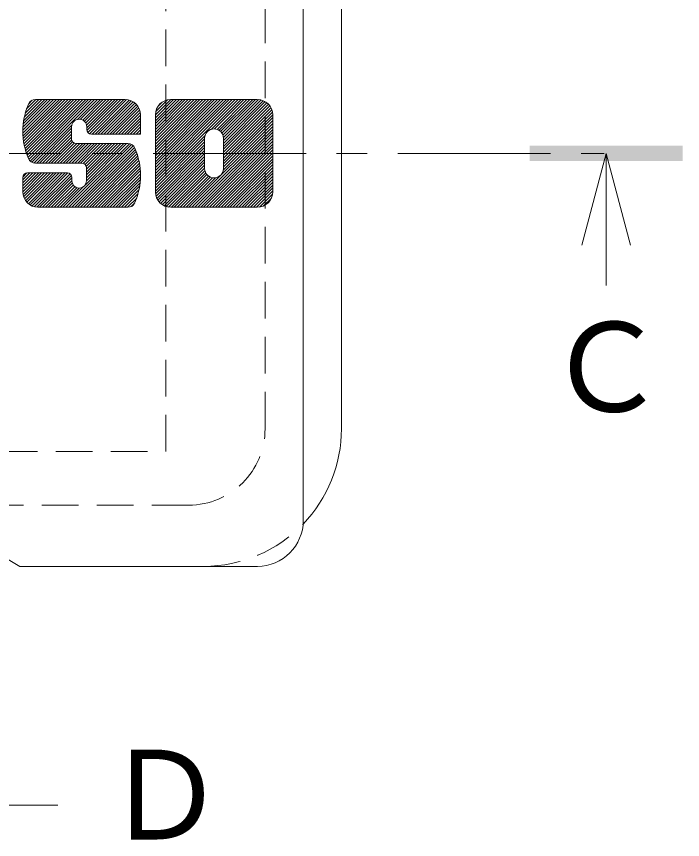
# Model space of a CAD drawing. Units: millimetres on the paper, enlarged 4 times, with parts at other scales. Extents: x -1070 to 1072, y -788 to 718.
# Drawn here: x 699.4 to 786.5, y -354.7 to -247.1 of the extents above; entities that cross this region are included whole.
import ezdxf
from ezdxf.enums import TextEntityAlignment as Align

# ---------------------------------------------------------------- set-up
doc = ezdxf.new("R2010")
doc.units = ezdxf.units.MM
doc.header["$LTSCALE"] = 4
doc.linetypes.add('CHAIN1', pattern=[8, 5, -1, 1, -1])
doc.linetypes.add('DASHED1', pattern=[1.8, 1.2, -0.6])
for name, color, linetype, lineweight in [('D-5', 7, 'Continuous', 9), ('D-7', 6, 'Continuous', 5), ('D-8', 4, 'Continuous', 9)]:
    doc.layers.add(name, color=color, linetype=linetype, lineweight=lineweight)
doc.styles.add('ＭＳ ゴシック', font='')
doc.styles.get('ＭＳ ゴシック').set_extended_font_data('MS Gothic')

msp = doc.modelspace()

# ---------------------------------------------------------------- linework, layer by layer
at = {"layer": 'D-5', "color": 4, "linetype": 'CHAIN1'}
msp.add_line((589.267, -264.98), (776.275, -264.98), dxfattribs=at)
at = {"layer": 'D-5', "color": 4}
for p, q in [((776.541, -264.98), (773.341, -276.98)), ((776.541, -264.98), (779.741, -276.98)), ((776.541, -264.98), (776.541, -282.277)), ((682.904, -350.223), (704.783, -350.223))]:
    msp.add_line(p, q, dxfattribs=at)
msp.add_solid([(766.541, -265.98), (786.541, -265.98), (766.541, -263.98), (786.541, -263.98)], dxfattribs=at)
at = {"layer": 'D-7'}
for p, q in [((736.904, -312.98), (736.904, -216.98)), ((741.904, -300.98), (741.904, -228.98)), ((700.209, -261.937), (704.214, -257.932)), ((700.211, -262.319), (704.597, -257.932)), ((700.225, -261.537), (703.83, -257.932)), ((700.227, -262.686), (704.981, -257.932)), ((700.257, -263.04), (705.364, -257.932)), ((700.261, -261.118), (703.447, -257.932)), ((700.298, -263.381), (705.748, -257.932)), ((700.32, -260.676), (703.064, -257.932)), ((700.351, -263.712), (706.131, -257.932)), ((700.407, -260.206), (702.68, -257.932)), ((700.415, -264.032), (706.515, -257.932)), ((700.488, -264.342), (706.898, -257.932)), ((700.529, -259.7), (702.297, -257.932)), ((700.57, -264.644), (707.282, -257.932)), ((700.66, -264.937), (707.665, -257.932)), ((700.699, -259.146), (701.913, -257.932)), ((700.759, -265.222), (708.049, -257.932)), ((700.865, -265.499), (708.432, -257.932)), ((700.937, -258.524), (701.44, -258.021)), ((700.983, -265.764), (708.815, -257.932)), ((701.151, -265.98), (709.199, -257.932)), ((701.371, -266.143), (709.582, -257.932)), ((713.583, -257.932), (701.855, -257.932)), ((707.366, -260.532), (709.966, -257.932)), ((707.756, -260.526), (710.349, -257.932)), ((708.041, -260.624), (710.733, -257.932)), ((708.264, -260.785), (711.116, -257.932)), ((708.433, -260.999), (711.5, -257.932)), ((708.543, -261.272), (711.883, -257.932)), ((708.571, -261.628), (712.267, -257.932)), ((708.586, -261.996), (712.65, -257.932)), ((708.715, -262.251), (713.034, -257.932)), ((708.936, -262.414), (713.417, -257.932)), ((709.27, -262.463), (713.79, -257.943)), ((709.653, -262.463), (714.113, -258.003)), ((710.037, -262.463), (714.396, -258.103)), ((710.42, -262.463), (714.647, -258.236)), ((717.55, -268.754), (728.372, -257.932)), ((717.55, -268.371), (727.989, -257.932)), ((717.55, -267.987), (727.605, -257.932)), ((717.55, -267.604), (727.222, -257.932)), ((717.55, -267.22), (726.838, -257.932)), ((717.55, -266.837), (726.455, -257.932)), ((717.55, -266.453), (726.071, -257.932)), ((717.55, -266.07), (725.688, -257.932)), ((717.55, -265.687), (725.304, -257.932)), ((717.55, -265.303), (724.921, -257.932)), ((717.55, -264.92), (724.538, -257.932)), ((717.55, -264.536), (724.154, -257.932)), ((717.55, -264.153), (723.771, -257.932)), ((717.55, -263.769), (723.387, -257.932)), ((717.55, -263.386), (723.004, -257.932)), ((717.55, -263.002), (722.62, -257.932)), ((717.55, -262.619), (722.237, -257.932)), ((717.55, -262.235), (721.853, -257.932)), ((717.55, -261.852), (721.47, -257.932)), ((717.55, -261.468), (721.086, -257.932)), ((717.55, -261.085), (720.703, -257.932)), ((717.55, -260.702), (720.319, -257.932)), ((717.55, -260.318), (719.936, -257.932)), ((717.55, -259.935), (719.552, -257.932)), ((717.599, -259.502), (719.12, -257.982)), ((717.886, -258.832), (718.449, -258.268)), ((730.891, -257.932), (719.563, -257.932)), ((724.852, -261.836), (728.756, -257.932)), ((725.292, -261.779), (729.139, -257.932)), ((725.615, -261.84), (729.523, -257.932)), ((725.876, -261.962), (729.906, -257.932)), ((726.091, -262.13), (730.289, -257.932)), ((726.263, -262.342), (730.673, -257.932)), ((726.39, -262.599), (731.05, -257.938)), ((726.457, -262.915), (731.38, -257.992)), ((726.461, -263.295), (731.667, -258.088)), ((726.461, -263.678), (731.922, -258.216)), ((710.804, -262.463), (714.87, -258.397)), ((711.187, -262.463), (715.066, -258.584)), ((711.571, -262.463), (715.237, -258.797)), ((711.954, -262.463), (715.38, -259.037)), ((712.338, -262.463), (715.493, -259.308)), ((726.461, -264.062), (732.149, -258.374)), ((726.461, -264.445), (732.349, -258.557)), ((726.461, -264.828), (732.523, -258.766)), ((726.461, -265.212), (732.67, -259.003)), ((726.461, -265.595), (732.787, -259.269)), ((712.721, -262.463), (715.569, -259.615)), ((713.104, -262.463), (715.596, -259.971)), ((713.488, -262.463), (715.596, -260.354)), ((715.596, -259.945), (715.596, -262.463)), ((717.55, -270.014), (717.55, -259.945)), ((726.461, -265.979), (732.869, -259.571)), ((726.461, -266.362), (732.904, -259.919)), ((726.461, -266.746), (732.904, -260.303)), ((732.904, -259.945), (732.904, -270.014)), ((701.652, -266.246), (706.605, -261.293)), ((706.583, -263.093), (706.583, -261.503)), ((708.571, -261.859), (708.571, -261.503)), ((713.871, -262.463), (715.596, -260.738)), ((714.255, -262.463), (715.596, -261.121)), ((714.638, -262.463), (715.596, -261.505)), ((721.946, -272.028), (732.904, -261.069)), ((722.329, -272.028), (732.904, -261.453)), ((726.445, -267.145), (732.904, -260.686)), ((702.014, -266.267), (706.583, -261.699)), ((702.398, -266.267), (706.583, -262.082)), ((702.781, -266.267), (706.583, -262.466)), ((709.174, -262.463), (715.596, -262.463)), ((715.022, -262.463), (715.596, -261.888)), ((715.405, -262.463), (715.596, -262.272)), ((722.713, -272.028), (732.904, -261.836)), ((723.096, -272.028), (732.904, -262.22)), ((723.48, -272.028), (732.904, -262.603)), ((703.165, -266.267), (706.583, -262.849)), ((703.548, -266.267), (706.596, -263.219)), ((703.932, -266.267), (706.721, -263.478)), ((704.315, -266.267), (706.939, -263.643)), ((717.55, -269.138), (724.052, -262.636)), ((717.55, -269.521), (723.993, -263.078)), ((717.55, -269.905), (723.993, -263.461)), ((723.863, -272.028), (732.904, -262.987)), ((723.993, -266.949), (723.993, -263.011)), ((724.247, -272.028), (732.904, -263.37)), ((726.461, -266.949), (726.461, -263.011)), ((704.699, -266.267), (707.269, -263.697)), ((705.082, -266.267), (707.653, -263.697)), ((705.466, -266.267), (708.036, -263.697)), ((705.84, -272.028), (714.151, -263.717)), ((705.849, -266.267), (708.419, -263.697)), ((706.224, -272.028), (714.432, -263.82)), ((706.232, -266.267), (708.803, -263.697)), ((706.607, -272.028), (714.652, -263.982)), ((706.616, -266.267), (709.186, -263.697)), ((706.991, -272.028), (714.82, -264.198)), ((706.999, -266.267), (709.57, -263.697)), ((707.187, -263.697), (713.95, -263.697)), ((707.374, -272.028), (714.939, -264.463)), ((707.383, -266.267), (709.953, -263.697)), ((707.758, -272.028), (715.045, -264.74)), ((707.766, -266.267), (710.337, -263.697)), ((708.12, -266.297), (710.72, -263.697)), ((708.341, -269.144), (713.788, -263.697)), ((708.358, -266.442), (711.104, -263.697)), ((708.505, -266.679), (711.487, -263.697)), ((708.536, -268.565), (713.404, -263.697)), ((708.536, -268.181), (713.021, -263.697)), ((708.536, -267.798), (712.638, -263.697)), ((708.536, -267.414), (712.254, -263.697)), ((708.536, -267.031), (711.871, -263.697)), ((717.566, -270.272), (723.993, -263.845)), ((717.633, -270.588), (723.993, -264.228)), ((717.739, -270.866), (723.993, -264.612)), ((724.63, -272.028), (732.904, -263.754)), ((725.014, -272.028), (732.904, -264.137)), ((725.397, -272.028), (732.904, -264.521)), ((708.141, -272.028), (715.144, -265.025)), ((708.525, -272.028), (715.234, -265.318)), ((708.908, -272.028), (715.316, -265.619)), ((717.876, -271.113), (723.993, -264.995)), ((718.04, -271.331), (723.993, -265.379)), ((718.231, -271.524), (723.993, -265.762)), ((725.78, -272.028), (732.904, -264.904)), ((726.164, -272.028), (732.904, -265.288)), ((726.547, -272.028), (732.904, -265.671)), ((707.932, -266.267), (701.855, -266.267)), ((708.536, -266.871), (708.536, -268.563)), ((709.292, -272.028), (715.389, -265.93)), ((709.675, -272.028), (715.453, -266.25)), ((710.058, -272.028), (715.506, -266.58)), ((718.448, -271.691), (723.993, -266.146)), ((718.693, -271.83), (723.993, -266.529)), ((718.968, -271.938), (723.993, -266.913)), ((726.931, -272.028), (732.904, -266.054)), ((727.314, -272.028), (732.904, -266.438)), ((727.698, -272.028), (732.904, -266.821)), ((700.208, -269.991), (702.664, -267.535)), ((700.208, -269.607), (702.28, -267.535)), ((700.208, -269.224), (701.897, -267.535)), ((700.208, -268.84), (701.513, -267.535)), ((700.208, -268.457), (701.13, -267.535)), ((700.212, -268.069), (700.742, -267.539)), ((700.236, -270.347), (703.047, -267.535)), ((700.312, -270.654), (703.431, -267.535)), ((700.425, -270.924), (703.814, -267.535)), ((700.569, -271.164), (704.197, -267.535)), ((700.739, -271.377), (704.581, -267.535)), ((700.812, -267.535), (706.013, -267.535)), ((700.936, -271.564), (704.964, -267.535)), ((701.159, -271.724), (705.348, -267.535)), ((701.41, -271.857), (705.731, -267.535)), ((701.693, -271.957), (706.107, -267.543)), ((702.016, -272.017), (706.377, -267.657)), ((702.389, -272.028), (706.551, -267.865)), ((710.442, -272.028), (715.548, -266.922)), ((710.825, -272.028), (715.578, -267.276)), ((711.209, -272.028), (715.594, -267.643)), ((719.281, -272.008), (724.032, -267.257)), ((719.645, -272.028), (724.14, -267.533)), ((720.028, -272.028), (724.297, -267.759)), ((720.412, -272.028), (724.497, -267.943)), ((728.081, -272.028), (732.904, -267.205)), ((728.465, -272.028), (732.904, -267.588)), ((728.848, -272.028), (732.904, -267.972)), ((700.208, -268.139), (700.208, -270.014)), ((702.773, -272.028), (706.617, -268.183)), ((703.156, -272.028), (706.617, -268.567)), ((703.54, -272.028), (706.675, -268.892)), ((706.617, -268.139), (706.617, -268.563)), ((711.592, -272.028), (715.595, -268.025)), ((711.976, -272.028), (715.579, -268.424)), ((712.359, -272.028), (715.543, -268.843)), ((720.795, -272.028), (724.741, -268.082)), ((721.179, -272.028), (725.039, -268.168)), ((721.562, -272.028), (725.423, -268.167)), ((729.232, -272.028), (732.904, -268.355)), ((729.615, -272.028), (732.904, -268.739)), ((703.923, -272.028), (706.81, -269.141)), ((704.306, -272.028), (707.002, -269.332)), ((704.69, -272.028), (707.251, -269.466)), ((705.073, -272.028), (707.578, -269.523)), ((705.457, -272.028), (708.157, -269.327)), ((712.743, -272.028), (715.485, -269.286)), ((713.126, -272.028), (715.398, -269.756)), ((729.999, -272.028), (732.904, -269.122)), ((730.382, -272.028), (732.904, -269.506)), ((730.765, -272.028), (732.904, -269.889)), ((713.51, -272.028), (715.275, -270.262)), ((713.893, -272.028), (715.105, -270.816)), ((731.168, -272.008), (732.885, -270.292)), ((731.704, -271.856), (732.733, -270.828)), ((713.95, -272.028), (702.221, -272.028)), ((714.367, -271.937), (714.866, -271.439)), ((730.891, -272.028), (719.563, -272.028)), ((692.904, -314.98), (699.832, -318.98)), ((730.904, -318.98), (699.832, -318.98))]:
    msp.add_line(p, q, dxfattribs=at)
at = {"layer": 'D-7', "linetype": 'DASHED1'}
for p, q in [((731.904, -300.98), (731.904, -228.98)), ((721.904, -310.98), (682.904, -310.98)), ((723.904, -318.98), (699.832, -318.98))]:
    msp.add_line(p, q, dxfattribs=at)
at = {"layer": 'D-7'}
for centre, radius, start, end in [((701.855, -258.939), 1.007, 90, 157.10112), ((713.583, -259.945), 2.013, 0, 90), ((719.563, -259.945), 2.013, 90, 180), ((730.891, -259.945), 2.013, 0, 90), ((709.338, -262.1), 9.13, 157.10112, 202.89888), ((707.577, -261.503), 0.994, 0, 180), ((709.174, -261.859), 0.604, 180, 270), ((725.227, -263.011), 1.234, 0, 180), ((707.187, -263.093), 0.604, 180, 270), ((713.95, -264.703), 1.007, 22.90802, 90), ((706.474, -267.862), 9.122, 337.09198, 22.90802), ((701.855, -265.26), 1.007, 202.89888, 270), ((707.932, -266.871), 0.604, 0, 90), ((700.812, -268.139), 0.604, 90, 180), ((706.013, -268.139), 0.604, 0, 90), ((725.227, -266.949), 1.234, 180, 0), ((707.577, -268.563), 0.96, 180, 0), ((702.221, -270.014), 2.013, 180, 270), ((719.563, -270.014), 2.013, 180, 270), ((730.891, -270.014), 2.013, 270, 0), ((713.95, -271.021), 1.007, 270, 337.09198), ((723.904, -300.98), 18, 316.15339, 0), ((730.904, -312.98), 6, 270, 0)]:
    msp.add_arc(centre, radius, start, end, dxfattribs=at)
at = {"layer": 'D-7', "linetype": 'DASHED1'}
for centre, radius, end in [((721.904, -300.98), 10, 0), ((723.904, -300.98), 18, 316.15339)]:
    msp.add_arc(centre, radius, 270, end, dxfattribs=at)
at = {"layer": 'D-8', "linetype": 'DASHED1'}
msp.add_lwpolyline([(646.904, -303.98), (718.904, -303.98), (718.904, -225.98)], dxfattribs=at)

# ---------------------------------------------------------------- texts
at = {"layer": 'D-5', "color": 2, "style": 'ＭＳ ゴシック'}
for s, p in [('Ｃ', (768.541, -302.277)), ('Ｄ', (710.783, -358.223))]:
    msp.add_text(s, height=11.73, dxfattribs=at).set_placement(p, align=Align.BOTTOM_LEFT)

doc.saveas('drawing.dxf')
